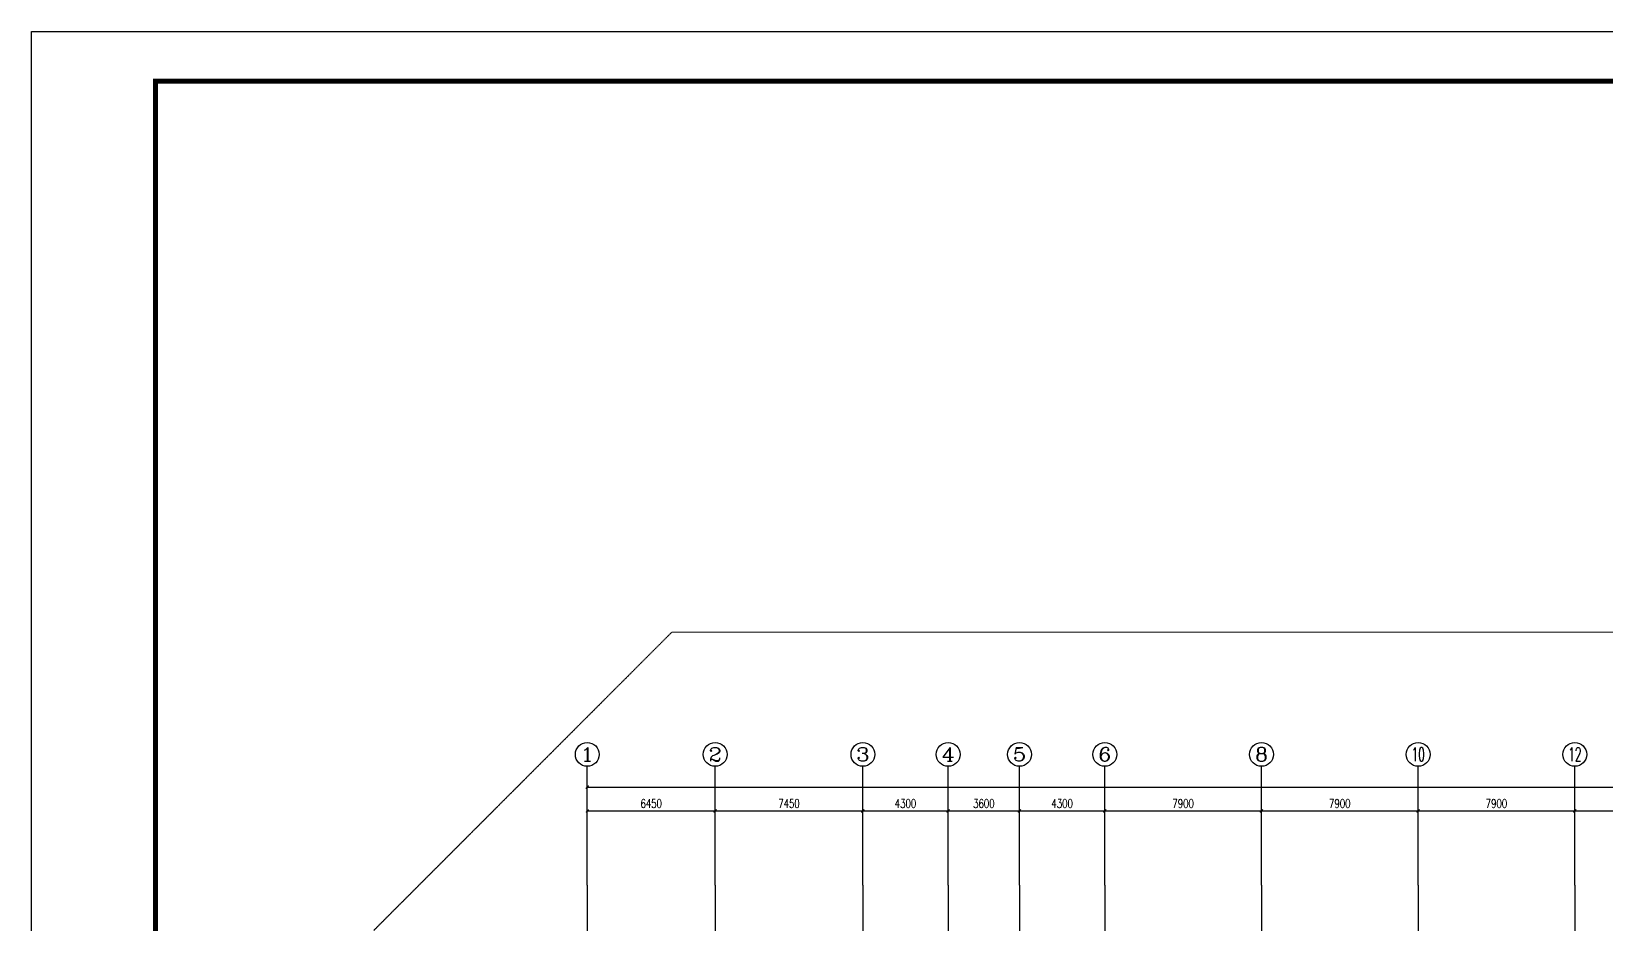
# Model space of a CAD drawing. Extents: x 290727 to 13733020, y 1731457 to 3643100.
# Drawn here: x 473284 to 552612, y 2251798 to 2296706 of the extents above; entities that cross this region are included whole.
import ezdxf
from ezdxf.enums import TextEntityAlignment as Align

# ---------------------------------------------------------------- set-up
doc = ezdxf.new("R2010")
doc.units = 0
doc.header["$LTSCALE"] = 10
doc.linetypes.add('ACAD_ISO05W100', pattern=[33, 24, -3, 0, -3, 0, -3])
doc.linetypes.add('DOTE', pattern=[2.42, 2, -0.2, 0.02, -0.2])
doc.layers.get('0').update_dxf_attribs({"linetype": 'CONTINUOUS'})
for name, color, linetype in [('-0 图签', 7, 'CONTINUOUS'), ('AXIS', 3, 'CONTINUOUS'), ('AXIS_TEXT', 7, 'CONTINUOUS'), ('DOTE', 8, 'DOTE'), ('作业图', 4, 'CONTINUOUS'), ('文字', 4, 'CONTINUOUS')]:
    doc.layers.add(name, color=color, linetype=linetype)
doc.layers.add('VHSoft_boundary', color=5, linetype='CONTINUOUS', plot=False)
doc.layers.add('用地红线', color=1, linetype='CONTINUOUS', lineweight=13)
doc.layers.get('0').off()
doc.styles.add('_TCH_AXIS', font='COMPLEX', dxfattribs={"bigfont": 'GBCBIG'})
doc.styles.add('_TCH_DIM_T3', font='SIMPLEX', dxfattribs={"width": 0.705882, "bigfont": 'GBCBIG'})
doc.styles.add('COMPLEX', font='COMPLEX')
doc.dimstyles.new('_TCH_ARCH&&150', dxfattribs={"dimtxt": 446.25, "dimasz": 150, "dimexe": 375, "dimexo": 450, "dimgap": 150, "dimtad": 1, "dimdec": 0, "dimzin": 0, "dimdsep": 46, "dimtxsty": '_TCH_DIM_T3', "dimblk": 'ARCHTICK', "dimcen": 0.09, "dimclrt": 7, "dimazin": 2, "dimtfac": 1, "dimtdec": 0, "dimtix": 1, "dimtmove": 2, "dimatfit": 3, "dimfxl": 1, "dimtolj": 1, "dimtzin": 0, "dimarcsym": 0})

# ---------------------------------------------------------------- blocks, each defined once
blk = doc.blocks.new('vhtemplate_标准图框_A0')
at = {"layer": '-0 图签', "linetype": 'Continuous'}
blk.add_lwpolyline([(0, 841), (1189, 841), (1189, 0), (0, 0)], close=True, dxfattribs=at)
at = {"layer": '-0 图签', "linetype": 'Continuous', "const_width": 1}
blk.add_lwpolyline([(25, 831), (1179, 831), (1179, 10), (25, 10)], close=True, dxfattribs=at)
at = {"layer": 'VHSoft_boundary'}
blk.add_lwpolyline([(0, 841), (1189, 841), (1189, 0), (0, 0)], close=True, dxfattribs=at)
blk = doc.blocks.new('_AXISO')
blk.add_circle((0, 0), 0.5)
at = {"layer": 'AXIS_TEXT', "style": 'COMPLEX', "width": 1.041667}
blk.add_attdef('A', text='', height=0.56, dxfattribs=at).set_placement((-0.25, -0.28), (0.25, -0.28), align=Align.FIT)
blk = doc.blocks.new('_ArchTick')
at = {"color": 0, "linetype": 'ByBlock', "const_width": 0.4}
blk.add_lwpolyline([(-0.5, -0.5), (0.5, 0.5)], dxfattribs=at)
blk = doc.blocks.new('*D135')
at = {"layer": 'AXIS', "color": 0, "linetype": 'Continuous', "lineweight": -2, "transparency": 16777216}
for p, q in [((16384, 127685), (16384, 132560)), ((235384, 127685), (235384, 132560)), ((16384, 132185), (235384, 132185))]:
    blk.add_line(p, q, dxfattribs=at)
at = {"layer": 'AXIS', "color": 0, "linetype": 'Continuous', "lineweight": -2, "transparency": 16777216, "xscale": 150, "yscale": 150, "zscale": 150, "rotation": 180}
blk.add_blockref('_ArchTick', (16384, 132185), dxfattribs=at)
at = {"layer": 'AXIS', "color": 0, "linetype": 'Continuous', "lineweight": -2, "transparency": 16777216, "xscale": 150, "yscale": 150, "zscale": 150}
blk.add_blockref('_ArchTick', (235384, 132185), dxfattribs=at)
at = {"layer": 'AXIS', "color": 7, "linetype": 'Continuous', "transparency": 16777216, "insert": (125884, 132559), "char_height": 446.2, "attachment_point": 5, "style": '_TCH_DIM_T3'}
blk.add_mtext('\\A1;219000', dxfattribs=at)
blk = doc.blocks.new('*D136')
at = {"layer": 'AXIS', "color": 0, "linetype": 'Continuous', "lineweight": -2, "transparency": 16777216}
for p, q in [((16384, 127685), (16384, 131360)), ((16384, 130985), (22834, 130985)), ((22834, 127685), (22834, 131360))]:
    blk.add_line(p, q, dxfattribs=at)
at = {"layer": 'AXIS', "color": 0, "linetype": 'Continuous', "lineweight": -2, "transparency": 16777216, "xscale": 150, "yscale": 150, "zscale": 150, "rotation": 180}
blk.add_blockref('_ArchTick', (16384, 130985), dxfattribs=at)
at = {"layer": 'AXIS', "color": 0, "linetype": 'Continuous', "lineweight": -2, "transparency": 16777216, "xscale": 150, "yscale": 150, "zscale": 150}
blk.add_blockref('_ArchTick', (22834, 130985), dxfattribs=at)
at = {"layer": 'AXIS', "color": 7, "linetype": 'Continuous', "transparency": 16777216, "insert": (19609, 131359), "char_height": 446.2, "attachment_point": 5, "style": '_TCH_DIM_T3'}
blk.add_mtext('\\A1;6450', dxfattribs=at)
blk = doc.blocks.new('*D137')
at = {"layer": 'AXIS', "color": 0, "linetype": 'Continuous', "lineweight": -2, "transparency": 16777216}
for p, q in [((22834, 127685), (22834, 131360)), ((22834, 130985), (30284, 130985)), ((30284, 127685), (30284, 131360))]:
    blk.add_line(p, q, dxfattribs=at)
at = {"layer": 'AXIS', "color": 0, "linetype": 'Continuous', "lineweight": -2, "transparency": 16777216, "xscale": 150, "yscale": 150, "zscale": 150, "rotation": 180}
blk.add_blockref('_ArchTick', (22834, 130985), dxfattribs=at)
at = {"layer": 'AXIS', "color": 0, "linetype": 'Continuous', "lineweight": -2, "transparency": 16777216, "xscale": 150, "yscale": 150, "zscale": 150}
blk.add_blockref('_ArchTick', (30284, 130985), dxfattribs=at)
at = {"layer": 'AXIS', "color": 7, "linetype": 'Continuous', "transparency": 16777216, "insert": (26559, 131359), "char_height": 446.2, "attachment_point": 5, "style": '_TCH_DIM_T3'}
blk.add_mtext('\\A1;7450', dxfattribs=at)
blk = doc.blocks.new('*D138')
at = {"layer": 'AXIS', "color": 0, "linetype": 'Continuous', "lineweight": -2, "transparency": 16777216}
for p, q in [((30284, 127685), (30284, 131360)), ((30284, 130985), (34584, 130985)), ((34584, 127685), (34584, 131360))]:
    blk.add_line(p, q, dxfattribs=at)
at = {"layer": 'AXIS', "color": 0, "linetype": 'Continuous', "lineweight": -2, "transparency": 16777216, "xscale": 150, "yscale": 150, "zscale": 150, "rotation": 180}
blk.add_blockref('_ArchTick', (30284, 130985), dxfattribs=at)
at = {"layer": 'AXIS', "color": 0, "linetype": 'Continuous', "lineweight": -2, "transparency": 16777216, "xscale": 150, "yscale": 150, "zscale": 150}
blk.add_blockref('_ArchTick', (34584, 130985), dxfattribs=at)
at = {"layer": 'AXIS', "color": 7, "linetype": 'Continuous', "transparency": 16777216, "insert": (32434, 131359), "char_height": 446.2, "attachment_point": 5, "style": '_TCH_DIM_T3'}
blk.add_mtext('\\A1;4300', dxfattribs=at)
blk = doc.blocks.new('*D139')
at = {"layer": 'AXIS', "color": 0, "linetype": 'Continuous', "lineweight": -2, "transparency": 16777216}
for p, q in [((34584, 127685), (34584, 131360)), ((34584, 130985), (38184, 130985)), ((38184, 127685), (38184, 131360))]:
    blk.add_line(p, q, dxfattribs=at)
at = {"layer": 'AXIS', "color": 0, "linetype": 'Continuous', "lineweight": -2, "transparency": 16777216, "xscale": 150, "yscale": 150, "zscale": 150, "rotation": 180}
blk.add_blockref('_ArchTick', (34584, 130985), dxfattribs=at)
at = {"layer": 'AXIS', "color": 0, "linetype": 'Continuous', "lineweight": -2, "transparency": 16777216, "xscale": 150, "yscale": 150, "zscale": 150}
blk.add_blockref('_ArchTick', (38184, 130985), dxfattribs=at)
at = {"layer": 'AXIS', "color": 7, "linetype": 'Continuous', "transparency": 16777216, "insert": (36384, 131359), "char_height": 446.2, "attachment_point": 5, "style": '_TCH_DIM_T3'}
blk.add_mtext('\\A1;3600', dxfattribs=at)
blk = doc.blocks.new('*D140')
at = {"layer": 'AXIS', "color": 0, "linetype": 'Continuous', "lineweight": -2, "transparency": 16777216}
for p, q in [((38184, 127685), (38184, 131360)), ((38184, 130985), (42484, 130985)), ((42484, 127685), (42484, 131360))]:
    blk.add_line(p, q, dxfattribs=at)
at = {"layer": 'AXIS', "color": 0, "linetype": 'Continuous', "lineweight": -2, "transparency": 16777216, "xscale": 150, "yscale": 150, "zscale": 150, "rotation": 180}
blk.add_blockref('_ArchTick', (38184, 130985), dxfattribs=at)
at = {"layer": 'AXIS', "color": 0, "linetype": 'Continuous', "lineweight": -2, "transparency": 16777216, "xscale": 150, "yscale": 150, "zscale": 150}
blk.add_blockref('_ArchTick', (42484, 130985), dxfattribs=at)
at = {"layer": 'AXIS', "color": 7, "linetype": 'Continuous', "transparency": 16777216, "insert": (40334, 131359), "char_height": 446.2, "attachment_point": 5, "style": '_TCH_DIM_T3'}
blk.add_mtext('\\A1;4300', dxfattribs=at)
blk = doc.blocks.new('*D141')
at = {"layer": 'AXIS', "color": 0, "linetype": 'Continuous', "lineweight": -2, "transparency": 16777216}
for p, q in [((42484, 127685), (42484, 131360)), ((42484, 130985), (50384, 130985)), ((50384, 127685), (50384, 131360))]:
    blk.add_line(p, q, dxfattribs=at)
at = {"layer": 'AXIS', "color": 0, "linetype": 'Continuous', "lineweight": -2, "transparency": 16777216, "xscale": 150, "yscale": 150, "zscale": 150, "rotation": 180}
blk.add_blockref('_ArchTick', (42484, 130985), dxfattribs=at)
at = {"layer": 'AXIS', "color": 0, "linetype": 'Continuous', "lineweight": -2, "transparency": 16777216, "xscale": 150, "yscale": 150, "zscale": 150}
blk.add_blockref('_ArchTick', (50384, 130985), dxfattribs=at)
at = {"layer": 'AXIS', "color": 7, "linetype": 'Continuous', "transparency": 16777216, "insert": (46434, 131359), "char_height": 446.2, "attachment_point": 5, "style": '_TCH_DIM_T3'}
blk.add_mtext('\\A1;7900', dxfattribs=at)
blk = doc.blocks.new('*D142')
at = {"layer": 'AXIS', "color": 0, "linetype": 'Continuous', "lineweight": -2, "transparency": 16777216}
for p, q in [((50384, 127685), (50384, 131360)), ((50384, 130985), (58284, 130985)), ((58284, 127685), (58284, 131360))]:
    blk.add_line(p, q, dxfattribs=at)
at = {"layer": 'AXIS', "color": 0, "linetype": 'Continuous', "lineweight": -2, "transparency": 16777216, "xscale": 150, "yscale": 150, "zscale": 150, "rotation": 180}
blk.add_blockref('_ArchTick', (50384, 130985), dxfattribs=at)
at = {"layer": 'AXIS', "color": 0, "linetype": 'Continuous', "lineweight": -2, "transparency": 16777216, "xscale": 150, "yscale": 150, "zscale": 150}
blk.add_blockref('_ArchTick', (58284, 130985), dxfattribs=at)
at = {"layer": 'AXIS', "color": 7, "linetype": 'Continuous', "transparency": 16777216, "insert": (54334, 131359), "char_height": 446.2, "attachment_point": 5, "style": '_TCH_DIM_T3'}
blk.add_mtext('\\A1;7900', dxfattribs=at)
blk = doc.blocks.new('*D143')
at = {"layer": 'AXIS', "color": 0, "linetype": 'Continuous', "lineweight": -2, "transparency": 16777216}
for p, q in [((58284, 127685), (58284, 131360)), ((58284, 130985), (66184, 130985)), ((66184, 127685), (66184, 131360))]:
    blk.add_line(p, q, dxfattribs=at)
at = {"layer": 'AXIS', "color": 0, "linetype": 'Continuous', "lineweight": -2, "transparency": 16777216, "xscale": 150, "yscale": 150, "zscale": 150, "rotation": 180}
blk.add_blockref('_ArchTick', (58284, 130985), dxfattribs=at)
at = {"layer": 'AXIS', "color": 0, "linetype": 'Continuous', "lineweight": -2, "transparency": 16777216, "xscale": 150, "yscale": 150, "zscale": 150}
blk.add_blockref('_ArchTick', (66184, 130985), dxfattribs=at)
at = {"layer": 'AXIS', "color": 7, "linetype": 'Continuous', "transparency": 16777216, "insert": (62234, 131359), "char_height": 446.2, "attachment_point": 5, "style": '_TCH_DIM_T3'}
blk.add_mtext('\\A1;7900', dxfattribs=at)
blk = doc.blocks.new('*D144')
at = {"layer": 'AXIS', "color": 0, "linetype": 'Continuous', "lineweight": -2, "transparency": 16777216}
for p, q in [((66184, 127685), (66184, 131360)), ((66184, 130985), (74084, 130985)), ((74084, 127685), (74084, 131360))]:
    blk.add_line(p, q, dxfattribs=at)
at = {"layer": 'AXIS', "color": 0, "linetype": 'Continuous', "lineweight": -2, "transparency": 16777216, "xscale": 150, "yscale": 150, "zscale": 150, "rotation": 180}
blk.add_blockref('_ArchTick', (66184, 130985), dxfattribs=at)
at = {"layer": 'AXIS', "color": 0, "linetype": 'Continuous', "lineweight": -2, "transparency": 16777216, "xscale": 150, "yscale": 150, "zscale": 150}
blk.add_blockref('_ArchTick', (74084, 130985), dxfattribs=at)
at = {"layer": 'AXIS', "color": 7, "linetype": 'Continuous', "transparency": 16777216, "insert": (70134, 131359), "char_height": 446.2, "attachment_point": 5, "style": '_TCH_DIM_T3'}
blk.add_mtext('\\A1;7900', dxfattribs=at)
blk = doc.blocks.new('A$C26CF02E8')
at = {"layer": '用地红线', "color": 1, "linetype": 'ACAD_ISO05W100', "ltscale": 0.1}
blk.add_lwpolyline([(15026, 140864), (243102, 140866), (258103, 125865), (258104, 39), (205527, 36), (8170, 25), (26, 25), (26, 10201), (25, 125862)], close=True, dxfattribs=at)
blk = doc.blocks.new('A$C55C93FC2')
at = {"layer": 'AXIS', "linetype": 'Continuous'}
for p, q in [((16384.1, 127235.5), (16384.1, 133235.5)), ((22834.1, 127235.5), (22834.1, 133235.5)), ((30284.1, 127235.5), (30284.1, 133235.5)), ((34584.1, 127235.5), (34584.1, 133235.5)), ((38184.1, 127235.5), (38184.1, 133235.5)), ((42484.1, 127235.5), (42484.1, 133235.5)), ((50384.1, 127235.5), (50384.1, 133235.5)), ((58284.1, 127235.5), (58284.1, 133235.5)), ((66184.1, 127235.5), (66184.1, 133235.5))]:
    blk.add_line(p, q, dxfattribs=at)
at = {"layer": 'DOTE', "linetype": 'DOTE', "ltscale": 150}
for p, q in [((16384.1, 127235.5), (16384.1, 12200)), ((22834.1, 127235.5), (22834.1, 12200)), ((30284.1, 127235.5), (30284.1, 12200)), ((34584.1, 127235.5), (34584.1, 80242.4)), ((38184.1, 127235.5), (38184.1, 12200)), ((42484.1, 127235.5), (42484.1, 12200)), ((50384.1, 127235.5), (50384.1, 79442.4)), ((58284.1, 127235.5), (58284.1, 80242.4)), ((66184.1, 127235.5), (66184.1, 52513.6))]:
    blk.add_line(p, q, dxfattribs=at)
at = {"layer": 'AXIS', "linetype": 'Continuous'}
ref = blk.add_blockref('_AXISO', (16384.1, 133835.5), dxfattribs=dict(at, xscale=1200, yscale=1200, zscale=1200))
ref.add_attrib('A', '1', dxfattribs={"layer": 'AXIS_TEXT', "linetype": 'Continuous', "height": 678.8, "style": '_TCH_AXIS', "width": 2.333333}).set_placement((16044.7, 133496.1), (16723.5, 133496.1), align=Align.FIT)
ref = blk.add_blockref('_AXISO', (22834.1, 133835.5), dxfattribs=dict(at, xscale=1200, yscale=1200, zscale=1200))
ref.add_attrib('A', '2', dxfattribs={"layer": 'AXIS_TEXT', "linetype": 'Continuous', "height": 678.8, "style": '_TCH_AXIS', "width": 1.5}).set_placement((22494.7, 133496.1), (23173.5, 133496.1), align=Align.FIT)
ref = blk.add_blockref('_AXISO', (30284.1, 133835.5), dxfattribs=dict(at, xscale=1200, yscale=1200, zscale=1200))
ref.add_attrib('A', '3', dxfattribs={"layer": 'AXIS_TEXT', "linetype": 'Continuous', "height": 678.8, "style": '_TCH_AXIS', "width": 1.5}).set_placement((29944.7, 133496.1), (30623.5, 133496.1), align=Align.FIT)
ref = blk.add_blockref('_AXISO', (34584.1, 133835.5), dxfattribs=dict(at, xscale=1200, yscale=1200, zscale=1200))
ref.add_attrib('A', '4', dxfattribs={"layer": 'AXIS_TEXT', "linetype": 'Continuous', "height": 678.8, "style": '_TCH_AXIS', "width": 1.3125}).set_placement((34244.7, 133496.1), (34923.5, 133496.1), align=Align.FIT)
ref = blk.add_blockref('_AXISO', (38184.1, 133835.5), dxfattribs=dict(at, xscale=1200, yscale=1200, zscale=1200))
ref.add_attrib('A', '5', dxfattribs={"layer": 'AXIS_TEXT', "linetype": 'Continuous', "height": 678.8, "style": '_TCH_AXIS', "width": 1.5}).set_placement((37844.7, 133496.1), (38523.5, 133496.1), align=Align.FIT)
ref = blk.add_blockref('_AXISO', (42484.1, 133835.5), dxfattribs=dict(at, xscale=1200, yscale=1200, zscale=1200))
ref.add_attrib('A', '6', dxfattribs={"layer": 'AXIS_TEXT', "linetype": 'Continuous', "height": 678.8, "style": '_TCH_AXIS', "width": 1.5}).set_placement((42144.7, 133496.1), (42823.5, 133496.1), align=Align.FIT)
ref = blk.add_blockref('_AXISO', (50384.1, 133835.5), dxfattribs=dict(at, xscale=1200, yscale=1200, zscale=1200))
ref.add_attrib('A', '8', dxfattribs={"layer": 'AXIS_TEXT', "linetype": 'Continuous', "height": 678.8, "style": '_TCH_AXIS', "width": 1.5}).set_placement((50044.7, 133496.1), (50723.5, 133496.1), align=Align.FIT)
ref = blk.add_blockref('_AXISO', (58284.1, 133835.5), dxfattribs=dict(at, xscale=1200, yscale=1200, zscale=1200))
ref.add_attrib('A', '10', dxfattribs={"layer": 'AXIS_TEXT', "linetype": 'Continuous', "height": 678.82, "style": '_TCH_AXIS', "width": 0.724138}).set_placement((57944.7, 133496.1), (58623.5, 133496.1), align=Align.FIT)
ref = blk.add_blockref('_AXISO', (66184.1, 133835.5), dxfattribs=dict(at, xscale=1200, yscale=1200, zscale=1200))
ref.add_attrib('A', '12', dxfattribs={"layer": 'AXIS_TEXT', "linetype": 'Continuous', "height": 678.82, "style": '_TCH_AXIS', "width": 0.724138}).set_placement((65844.7, 133496.1), (66523.5, 133496.1), align=Align.FIT)
for p1, p2, distance, picture, middle in [((16384.1, 127235.5), (235384.4, 127235.5), 4950, '*D135', (125884.3, 132558.6)), ((16384.1, 127235.5), (22834.1, 127235.5), 3750, '*D136', (19609.1, 131358.6)), ((22834.1, 127235.5), (30284.1, 127235.5), 3750, '*D137', (26559.1, 131358.6)), ((30284.1, 127235.5), (34584.1, 127235.5), 3750, '*D138', (32434.1, 131358.6)), ((34584.1, 127235.5), (38184.1, 127235.5), 3750, '*D139', (36384.1, 131358.6)), ((38184.1, 127235.5), (42484.1, 127235.5), 3750, '*D140', (40334.1, 131358.6)), ((42484.1, 127235.5), (50384.1, 127235.5), 3750, '*D141', (46434.1, 131358.6)), ((50384.1, 127235.5), (58284.1, 127235.5), 3750, '*D142', (54334.1, 131358.6)), ((58284.1, 127235.5), (66184.1, 127235.5), 3750, '*D143', (62234.1, 131358.6)), ((66184.1, 127235.5), (74084.1, 127235.5), 3750, '*D144', (70134.1, 131358.6))]:
    dim = blk.add_aligned_dim(p1=p1, p2=p2, distance=distance, dimstyle='_TCH_ARCH&&150', dxfattribs=at)
    dim.commit()
    dim.dimension.update_dxf_attribs({"geometry": picture, "text_midpoint": middle})
blk = doc.blocks.new('车库建筑作业图')
at = {"layer": '用地红线', "color": 1, "linetype": 'ACAD_ISO05W100', "ltscale": 0.1}
blk.add_lwpolyline([(505574, 2266429), (733650, 2266431), (748651, 2251430), (748652, 2125604), (696075, 2125601), (498718, 2125590), (490574, 2125590), (490574, 2135766), (490573, 2251427)], close=True, dxfattribs=at)
at = {"layer": '文字', "linetype": 'Continuous'}
for name, p in [('A$C26CF02E8', (490548, 2125565)), ('A$C55C93FC2', (484928, 2126437))]:
    blk.add_blockref(name, p, dxfattribs=at)

msp = doc.modelspace()

# ---------------------------------------------------------------- block references
at = {"layer": '作业图', "linetype": 'Continuous'}
msp.add_blockref('车库建筑作业图', (0, 0), dxfattribs=at)
at = {"layer": '文字', "linetype": 'Continuous', "xscale": 250, "yscale": 250, "zscale": 250}
msp.add_blockref('vhtemplate_标准图框_A0', (473284, 2086456), dxfattribs=at)

doc.saveas('drawing.dxf')
